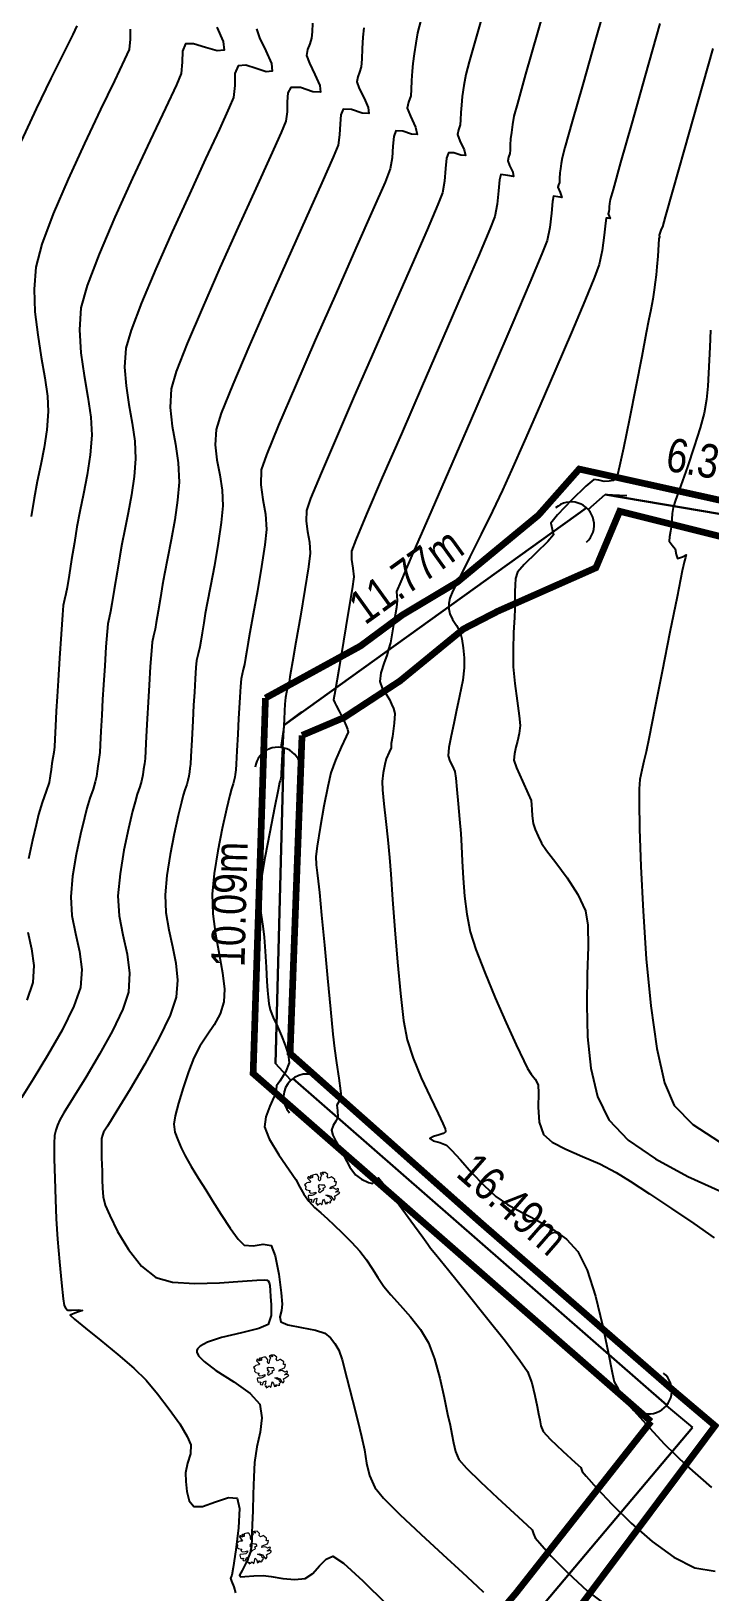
# Model space of a CAD drawing. Extents: x 360931 to 362237, y 7351473 to 7352200.
# Drawn here: x 361537.43 to 361557.65, y 7351788.91 to 7351835.4 of the extents above; entities that cross this region are included whole.
import ezdxf
from ezdxf.enums import TextEntityAlignment as Align

# ---------------------------------------------------------------- set-up
doc = ezdxf.new("R2010")
doc.units = 0
for name, color, linetype in [('A_Curvas Intermediarias', 37, 'Continuous'), ('A_Curvas Mestras', 32, 'Continuous'), ('PONTOS-Pontos - Água_U', 1, 'Continuous'), ('PS_IND_COMPRIMENTO', 7, 'Continuous')]:
    doc.layers.add(name, color=color, linetype=linetype)
doc.layers.add('LT-ARV', color=114, linetype='Continuous', lineweight=5)
doc.layers.add('TUBO_PE_80_NTS194_PN_12_5', color=5, linetype='Continuous', lineweight=30)
doc.styles.add('ROMANS', font='arial.ttf', dxfattribs={"height": 2})
picture_1 = doc.add_image_def('image1.tif', size_in_pixel=(23490, 20550))

# ---------------------------------------------------------------- blocks, each defined once
blk = doc.blocks.new('ARV-100')
at = {"layer": 'LT-ARV'}
for p, q in [((-0.12, 0.417), (-0.157, 0.379)), ((-0.095, 0.411), (-0.12, 0.417)), ((-0.088, 0.374), (-0.095, 0.411)), ((-0.051, 0.425), (-0.061, 0.391)), ((-0.027, 0.438), (-0.051, 0.425)), ((0.042, 0.412), (-0.027, 0.438)), ((0.051, 0.391), (0.042, 0.412)), ((-0.406, 0.053), (-0.419, 0.016)), ((-0.419, 0.016), (-0.397, 0.014)), ((-0.367, 0.076), (-0.406, 0.053)), ((-0.397, 0.014), (-0.385, 0.025)), ((-0.373, 0.148), (-0.388, 0.104)), ((-0.388, 0.104), (-0.379, 0.101)), ((-0.385, 0.025), (-0.377, -0.027)), ((-0.379, 0.101), (-0.364, 0.119)), ((-0.293, 0.125), (-0.373, 0.148)), ((-0.349, 0.097), (-0.367, 0.076)), ((-0.364, 0.119), (-0.349, 0.097)), ((-0.316, 0.244), (-0.332, 0.248)), ((-0.332, 0.248), (-0.326, 0.22)), ((-0.326, 0.22), (-0.265, 0.159)), ((-0.276, 0.254), (-0.316, 0.244)), ((-0.241, 0.129), (-0.293, 0.125)), ((-0.275, 0.342), (-0.288, 0.298)), ((-0.288, 0.298), (-0.276, 0.254)), ((-0.241, 0.314), (-0.275, 0.342)), ((-0.265, 0.159), (-0.241, 0.129)), ((-0.248, -0.014), (-0.191, 0.018)), ((-0.205, 0.337), (-0.241, 0.343)), ((-0.241, 0.343), (-0.241, 0.314)), ((-0.191, 0.018), (-0.213, -0.026)), ((-0.174, 0.3), (-0.205, 0.337)), ((-0.122, 0.249), (-0.174, 0.3)), ((-0.157, 0.379), (-0.113, 0.313)), ((-0.113, 0.313), (-0.122, 0.249)), ((-0.061, 0.391), (-0.088, 0.374)), ((-0.013, 0.126), (-0.047, 0.11)), ((-0.047, 0.11), (-0.037, 0.053)), ((-0.044, 0.008), (-0.046, -0.019)), ((-0.037, 0.053), (-0.044, 0.008)), ((-0.013, 0.266), (0.006, 0.32)), ((-0.01, 0.205), (-0.013, 0.266)), ((0.02, 0.095), (-0.013, 0.126)), ((0.024, 0.185), (-0.01, 0.205)), ((0.006, 0.32), (0.051, 0.391)), ((0.02, 0.049), (0.02, 0.095)), ((0.045, 0.048), (0.02, 0.049)), ((0.038, 0.242), (0.024, 0.185)), ((0.076, 0.313), (0.038, 0.242)), ((0.088, 0.064), (0.045, 0.048)), ((0.126, 0.322), (0.076, 0.313)), ((0.087, -0.037), (0.124, 0.002)), ((0.093, 0.035), (0.088, 0.064)), ((0.121, 0.049), (0.093, 0.035)), ((0.124, 0.002), (0.121, 0.049)), ((0.139, 0.283), (0.126, 0.322)), ((0.172, 0.319), (0.139, 0.283)), ((0.201, 0.341), (0.172, 0.319)), ((0.243, 0.354), (0.201, 0.341)), ((0.285, 0.316), (0.243, 0.354)), ((0.34, 0.317), (0.285, 0.316)), ((0.313, 0.168), (0.332, 0.205)), ((0.321, 0.134), (0.313, 0.168)), ((0.364, 0.148), (0.321, 0.134)), ((0.332, 0.205), (0.348, 0.237)), ((0.34, 0.279), (0.34, 0.317)), ((0.348, 0.237), (0.34, 0.279)), ((0.436, 0.157), (0.364, 0.148)), ((0.375, 0.045), (0.38, 0.058)), ((0.431, 0.01), (0.375, 0.045)), ((0.38, 0.058), (0.412, 0.069)), ((0.388, 0.096), (0.41, 0.118)), ((0.417, 0.094), (0.388, 0.096)), ((0.409, -0.054), (0.431, 0.01)), ((0.41, 0.118), (0.425, 0.116)), ((0.412, 0.069), (0.44, 0.035)), ((0.44, 0.074), (0.417, 0.094)), ((0.425, 0.116), (0.44, 0.109)), ((0.459, 0.123), (0.436, 0.157)), ((0.44, 0.109), (0.459, 0.123)), ((0.44, 0.035), (0.44, 0.074)), ((-0.397, -0.075), (-0.411, -0.101)), ((-0.411, -0.101), (-0.39, -0.14)), ((-0.283, -0.075), (-0.397, -0.075)), ((-0.39, -0.14), (-0.363, -0.151)), ((-0.377, -0.027), (-0.37, -0.043)), ((-0.37, -0.043), (-0.329, -0.031)), ((-0.363, -0.151), (-0.336, -0.156)), ((-0.338, -0.191), (-0.346, -0.254)), ((-0.346, -0.254), (-0.341, -0.293)), ((-0.341, -0.293), (-0.333, -0.317)), ((-0.336, -0.156), (-0.338, -0.191)), ((-0.333, -0.317), (-0.297, -0.297)), ((-0.329, -0.031), (-0.295, -0.048)), ((-0.297, -0.297), (-0.275, -0.241)), ((-0.295, -0.048), (-0.248, -0.014)), ((-0.213, -0.026), (-0.283, -0.075)), ((-0.275, -0.241), (-0.264, -0.234)), ((-0.264, -0.234), (-0.262, -0.278)), ((-0.262, -0.278), (-0.262, -0.327)), ((-0.262, -0.327), (-0.24, -0.346)), ((-0.24, -0.346), (-0.22, -0.334)), ((-0.22, -0.334), (-0.213, -0.279)), ((-0.213, -0.279), (-0.187, -0.269)), ((-0.187, -0.269), (-0.141, -0.244)), ((-0.141, -0.244), (-0.112, -0.166)), ((-0.086, -0.196), (-0.117, -0.339)), ((-0.117, -0.339), (-0.093, -0.375)), ((-0.112, -0.166), (-0.086, -0.196)), ((-0.093, -0.375), (-0.063, -0.405)), ((-0.063, -0.405), (-0.033, -0.359)), ((-0.046, -0.019), (0.001, -0.029)), ((-0.033, -0.359), (-0.015, -0.377)), ((-0.015, -0.377), (0.016, -0.404)), ((0.001, -0.029), (-0.012, -0.09)), ((-0.012, -0.09), (0.042, -0.096)), ((0.016, -0.404), (0.119, -0.368)), ((0.042, -0.096), (0.067, -0.059)), ((0.067, -0.059), (0.087, -0.037)), ((0.119, -0.368), (0.122, -0.356)), ((0.122, -0.356), (0.131, -0.289)), ((0.131, -0.289), (0.183, -0.283)), ((0.183, -0.283), (0.217, -0.324)), ((0.199, -0.063), (0.213, -0.052)), ((0.226, -0.096), (0.199, -0.063)), ((0.213, -0.052), (0.251, -0.059)), ((0.217, -0.324), (0.299, -0.299)), ((0.266, -0.126), (0.226, -0.096)), ((0.251, -0.059), (0.292, -0.093)), ((0.292, -0.176), (0.266, -0.126)), ((0.287, -0.249), (0.303, -0.221)), ((0.328, -0.229), (0.287, -0.249)), ((0.292, -0.093), (0.377, -0.095)), ((0.324, -0.176), (0.292, -0.176)), ((0.299, -0.299), (0.343, -0.23)), ((0.303, -0.221), (0.338, -0.22)), ((0.36, -0.182), (0.324, -0.176)), ((0.343, -0.23), (0.328, -0.229)), ((0.338, -0.22), (0.355, -0.206)), ((0.355, -0.206), (0.36, -0.182)), ((0.377, -0.095), (0.409, -0.054))]:
    blk.add_line(p, q, dxfattribs=at)
blk = doc.blocks.new('*U1060')
for p in [(-0.2024, 0), (0, -0.2024)]:
    blk.add_line(p, (0, 0))
blk.add_arc((-0.3399, 0.0002), 0.1375, 269.90938, 89.90938)
blk = doc.blocks.new('*U1061')
for p, q in [((-0.135, 0), (0, 0)), ((0, 0), (0.0919, -0.0919))]:
    blk.add_line(p, q)
blk.add_arc((-0.2725, -0.0002), 0.1375, 270.09062, 90.09062)
blk = doc.blocks.new('*U1062')
for p, q in [((-0.135, 0), (0, 0)), ((0, 0), (0.0919, -0.0919))]:
    blk.add_line(p, q)
blk.add_arc((-0.2725, -0.0002), 0.1375, 270.09062, 90.09062)
blk = doc.blocks.new('*U1234')
for p, q in [((-0.135, 0), (0, 0)), ((0, 0), (0.0919, -0.0919))]:
    blk.add_line(p, q)
blk.add_arc((-0.2725, -0.0002), 0.1375, 270.09062, 90.09062)

msp = doc.modelspace()

# ---------------------------------------------------------------- linework, layer by layer
at = {"color": 0, "const_width": 0.2}
for points in [[(361583.302, 7351883.489), (361584.664, 7351881.507), (361583.004, 7351880.349), (361579.594, 7351875.729), (361579.536, 7351871.311), (361579.139, 7351866.51), (361578.24, 7351863.838), (361575.799, 7351859.668), (361572.793, 7351854.085), (361571.262, 7351852.051), (361569.164, 7351847.711), (361566.491, 7351841.721), (361563.595, 7351836.128), (361561.743, 7351829.974), (361561.309, 7351825.565), (361560.16, 7351820.935), (361553.761, 7351822.352), (361552.546, 7351820.979), (361550.127, 7351818.983), (361548.49, 7351818.005), (361547.241, 7351817.08), (361544.411, 7351815.531)], [(361556.604, 7351794.872), (361557.809, 7351793.852), (361549.666, 7351782.966), (361539.023, 7351771.445), (361529.286, 7351767.979), (361519.1, 7351770.126), (361511.497, 7351763.389), (361510.073, 7351761.671), (361507.671, 7351761.026), (361501.36, 7351763.093), (361500.898, 7351762.188), (361521.024, 7351751.265), (361541.688, 7351746.488), (361579.439, 7351744.25), (361587.794, 7351725.479), (361608.852, 7351739.389), (361632.208, 7351752.383), (361650.459, 7351795.374), (361692.77, 7351833.923)], [(361602.219, 7351818.83), (361599.001, 7351818.058), (361594.908, 7351818.393), (361593.183, 7351819.036), (361591.613, 7351820.734), (361582.549, 7351823.487), (361577.143, 7351824.774), (361571.503, 7351825.521), (361563.083, 7351827.399), (361561.253, 7351819.52), (361554.967, 7351821.095), (361554.258, 7351819.411), (361551.333, 7351818.116), (361550.308, 7351817.586), (361548.421, 7351816.041), (361546.754, 7351814.95), (361545.501, 7351814.419)], [(361544.411, 7351815.531), (361544.044, 7351804.348), (361555.901, 7351793.979)], [(361545.501, 7351814.419), (361545.145, 7351804.944), (361550.829, 7351799.897), (361556.604, 7351794.872)], [(361491.89, 7351761.539), (361497.785, 7351759.837), (361500.808, 7351765.911), (361502.546, 7351765.666), (361503.497, 7351765.065), (361504.584, 7351764.075), (361507.049, 7351763.125), (361508.779, 7351762.893), (361510.526, 7351763.746), (361518.857, 7351771.42), (361523.958, 7351770.272), (361528.932, 7351769.253), (361534.415, 7351770.655), (361538.369, 7351772.312), (361543.087, 7351777.793), (361547.87, 7351784.123), (361551.886, 7351788.881), (361555.901, 7351793.979)]]:
    msp.add_lwpolyline(points, dxfattribs=at)
at = {"layer": 'A_Curvas Intermediarias', "flags": 128}
for points, elevation in [([(361551.047, 7351836.478), (361550.717, 7351835.318), (361550.482, 7351834.485), (361550.38, 7351834.108), (361550.321, 7351833.775), (361550.278, 7351833.453), (361550.25, 7351833.195), (361550.235, 7351832.973), (361550.227, 7351832.758), (361550.216, 7351832.609), (361550.167, 7351832.462), (361550.132, 7351832.318), (361550.208, 7351832.13), (361550.333, 7351831.866), (361550.368, 7351831.694), (361550.234, 7351831.701), (361550.027, 7351831.772), (361549.864, 7351831.776), (361549.809, 7351831.615), (361549.781, 7351831.304), (361549.75, 7351830.93), (361549.688, 7351830.581), (361549.548, 7351830.229), (361549.228, 7351829.482), (361548.774, 7351828.439), (361548.23, 7351827.199), (361547.642, 7351825.859), (361547.055, 7351824.519), (361546.516, 7351823.276), (361546.068, 7351822.23), (361545.758, 7351821.478), (361545.63, 7351821.118), (361545.62, 7351820.8), (361545.665, 7351820.488), (361545.72, 7351820.174), (361545.74, 7351819.847), (361545.693, 7351819.439), (361545.588, 7351818.763), (361545.455, 7351817.967), (361545.321, 7351817.198), (361545.216, 7351816.605), (361545.168, 7351816.335), (361545.142, 7351816.167), (361545.113, 7351816), (361545.081, 7351815.862), (361545.041, 7351815.705), (361545.01, 7351815.552), (361544.992, 7351815.351), (361544.983, 7351815.149), (361544.969, 7351814.893), (361544.943, 7351814.408), (361544.914, 7351813.856), (361544.894, 7351813.479), (361544.884, 7351813.288), (361544.88, 7351813.225), (361544.88, 7351813.216), (361544.879, 7351813.21), (361544.875, 7351813.184), (361544.873, 7351813.166), (361544.864, 7351813.109), (361544.849, 7351813.064), (361544.833, 7351813.014), (361544.789, 7351812.798), (361544.68, 7351812.257), (361544.539, 7351811.534), (361544.396, 7351810.774), (361544.284, 7351810.119), (361544.234, 7351809.715), (361544.244, 7351809.38), (361544.284, 7351809.06), (361544.335, 7351808.74), (361544.376, 7351808.403), (361544.404, 7351807.988), (361544.428, 7351807.516), (361544.45, 7351807.091), (361544.468, 7351806.822), (361544.488, 7351806.624), (361544.512, 7351806.434), (361544.555, 7351806.241), (361544.645, 7351806.013), (361544.772, 7351805.745), (361544.889, 7351805.464), (361544.997, 7351805.191), (361545.089, 7351804.924), (361545.113, 7351804.665), (361545.007, 7351804.382), (361544.838, 7351804.117), (361544.743, 7351803.976), (361544.734, 7351803.873), (361544.727, 7351803.768), (361544.664, 7351803.639), (361544.537, 7351803.374), (361544.419, 7351803.052), (361544.381, 7351802.756), (361544.522, 7351802.398), (361544.809, 7351801.928), (361545.114, 7351801.479), (361545.312, 7351801.186), (361545.436, 7351800.963), (361545.555, 7351800.75), (361545.699, 7351800.543), (361545.874, 7351800.358), (361546.062, 7351800.194), (361546.257, 7351800.02), (361546.45, 7351799.837), (361546.706, 7351799.595), (361546.98, 7351799.323), (361547.225, 7351799.052), (361547.421, 7351798.794), (361547.592, 7351798.535), (361547.759, 7351798.272), (361547.943, 7351798.003), (361548.152, 7351797.753), (361548.429, 7351797.446), (361548.734, 7351797.096), (361549.027, 7351796.716), (361549.267, 7351796.32), (361549.452, 7351795.844), (361549.61, 7351795.274), (361549.74, 7351794.698), (361549.84, 7351794.201), (361549.912, 7351793.871), (361549.968, 7351793.602), (361550.012, 7351793.341), (361550.073, 7351793.09), (361550.178, 7351792.85), (361550.4, 7351792.59), (361550.816, 7351792.18), (361551.323, 7351791.705), (361551.818, 7351791.251), (361552.198, 7351790.905), (361552.359, 7351790.752), (361552.403, 7351790.634), (361552.447, 7351790.517), (361552.586, 7351790.352), (361552.928, 7351789.971), (361553.417, 7351789.467), (361553.997, 7351788.935), (361554.614, 7351788.467)], 84), ([(361554.659, 7351836.606), (361554.246, 7351835.149), (361553.866, 7351833.811), (361553.552, 7351832.702), (361553.336, 7351831.935), (361553.25, 7351831.623), (361553.22, 7351831.457), (361553.199, 7351831.296), (361553.186, 7351831.176), (361553.176, 7351831.008), (361553.169, 7351830.888), (361553.147, 7351830.817), (361553.128, 7351830.745), (361553.194, 7351830.594), (361553.244, 7351830.439), (361553.126, 7351830.46), (361552.996, 7351830.48), (361552.968, 7351830.325), (361552.933, 7351829.979), (361552.881, 7351829.553), (361552.802, 7351829.16), (361552.646, 7351828.759), (361552.288, 7351827.905), (361551.78, 7351826.715), (361551.172, 7351825.304), (361550.517, 7351823.788), (361549.865, 7351822.284), (361549.268, 7351820.907), (361548.777, 7351819.774), (361548.443, 7351819), (361548.318, 7351818.702), (361548.326, 7351818.572), (361548.341, 7351818.439), (361548.312, 7351818.229), (361548.248, 7351817.828), (361548.179, 7351817.415), (361548.134, 7351817.171), (361548.082, 7351816.985), (361548.025, 7351816.801), (361547.95, 7351816.586), (361547.854, 7351816.287), (361547.819, 7351816.027), (361547.89, 7351815.83), (361548.009, 7351815.647), (361548.107, 7351815.489), (361548.172, 7351815.351), (361548.229, 7351815.216), (361548.263, 7351815.072), (361548.245, 7351814.778), (361548.193, 7351814.387), (361548.162, 7351814.181), (361548.159, 7351814.112), (361548.154, 7351814.043), (361548.095, 7351813.921), (361548.013, 7351813.724), (361547.968, 7351813.55), (361547.92, 7351813.302), (361547.891, 7351813.044), (361547.903, 7351812.793), (361547.941, 7351812.375), (361547.995, 7351811.857), (361548.054, 7351811.305), (361548.107, 7351810.785), (361548.147, 7351810.284), (361548.201, 7351809.533), (361548.267, 7351808.626), (361548.344, 7351807.659), (361548.432, 7351806.727), (361548.528, 7351805.926), (361548.633, 7351805.349), (361548.81, 7351804.805), (361549.053, 7351804.22), (361549.318, 7351803.651), (361549.558, 7351803.157), (361549.701, 7351802.853), (361549.763, 7351802.698), (361549.779, 7351802.636), (361549.777, 7351802.619), (361549.763, 7351802.596), (361549.71, 7351802.558), (361549.592, 7351802.515), (361549.421, 7351802.471), (361549.312, 7351802.408), (361549.406, 7351802.345), (361549.608, 7351802.293), (361549.802, 7351802.216), (361549.958, 7351802.063), (361550.221, 7351801.771), (361550.553, 7351801.401), (361550.918, 7351801.017), (361551.278, 7351800.682), (361551.62, 7351800.448), (361552.041, 7351800.219), (361552.501, 7351799.98), (361552.962, 7351799.714), (361553.382, 7351799.407), (361553.722, 7351799.044), (361553.998, 7351798.489), (361554.245, 7351797.712), (361554.457, 7351796.852), (361554.626, 7351796.047), (361554.745, 7351795.436), (361554.805, 7351795.158), (361554.919, 7351794.954), (361555.018, 7351794.81), (361555.107, 7351794.695), (361555.17, 7351794.616), (361555.187, 7351794.552), (361555.217, 7351794.512), (361555.252, 7351794.47), (361555.387, 7351794.31), (361555.753, 7351793.897), (361556.297, 7351793.319), (361556.966, 7351792.661), (361557.707, 7351792.013)], 86), ([(361538.788, 7351835.557), (361538.668, 7351835.293), (361538.394, 7351834.744), (361538.014, 7351833.982), (361537.577, 7351833.083), (361537.131, 7351832.119)], 77), ([(361542.963, 7351835.512), (361543.151, 7351835.087), (361543.178, 7351834.83), (361542.969, 7351834.81), (361542.623, 7351834.912), (361542.268, 7351835.02), (361542.032, 7351835.016), (361541.938, 7351834.797), (361541.934, 7351834.469), (361541.903, 7351834.135), (361541.758, 7351833.802), (361541.428, 7351833.1), (361540.973, 7351832.137), (361540.453, 7351831.019), (361539.926, 7351829.855), (361539.454, 7351828.752), (361539.095, 7351827.817), (361538.91, 7351827.158), (361538.865, 7351826.495), (361538.911, 7351825.816), (361539.009, 7351825.142), (361539.123, 7351824.494), (361539.211, 7351823.895), (361539.237, 7351823.365), (361539.188, 7351822.773), (361539.098, 7351822.183), (361538.988, 7351821.616), (361538.879, 7351821.091), (361538.792, 7351820.628), (361538.716, 7351820.161), (361538.634, 7351819.657), (361538.558, 7351819.187), (361538.498, 7351818.823), (361538.466, 7351818.636), (361538.423, 7351818.462), (361538.386, 7351818.287), (361538.362, 7351818.008), (361538.322, 7351817.432), (361538.274, 7351816.723), (361538.23, 7351816.049), (361538.2, 7351815.575), (361538.177, 7351815.141), (361538.155, 7351814.692), (361538.136, 7351814.309), (361538.121, 7351814.076), (361538.1, 7351813.909), (361538.076, 7351813.749), (361538.049, 7351813.583), (361538.025, 7351813.401), (361537.999, 7351813.21), (361537.961, 7351813.013), (361537.879, 7351812.754), (361537.76, 7351812.417), (361537.652, 7351812.062), (361537.575, 7351811.758), (361537.466, 7351811.297), (361537.35, 7351810.742)], 79), ([(361540.378, 7351835.46), (361540.375, 7351835.156), (361540.345, 7351834.846), (361540.213, 7351834.548), (361539.911, 7351833.922), (361539.494, 7351833.059), (361539.015, 7351832.051), (361538.529, 7351830.987), (361538.089, 7351829.958), (361537.75, 7351829.054), (361537.566, 7351828.366), (361537.514, 7351827.714), (361537.543, 7351827.033), (361537.624, 7351826.348), (361537.731, 7351825.684), (361537.837, 7351825.066), (361537.915, 7351824.519), (361537.937, 7351824.068), (361537.893, 7351823.525), (361537.813, 7351822.999), (361537.713, 7351822.487), (361537.609, 7351821.984), (361537.516, 7351821.487), (361537.427, 7351820.939)], 78), ([(361545.814, 7351835.64), (361545.804, 7351835.38), (361545.786, 7351835.191), (361545.732, 7351835.015), (361545.666, 7351834.848), (361545.639, 7351834.676), (361545.721, 7351834.446), (361545.887, 7351834.105), (361546.033, 7351833.775), (361546.054, 7351833.576), (361545.819, 7351833.588), (361545.453, 7351833.714), (361545.165, 7351833.72), (361545.079, 7351833.555), (361545.059, 7351833.296), (361545.056, 7351832.998), (361545.017, 7351832.714), (361544.879, 7351832.381), (361544.564, 7351831.678), (361544.121, 7351830.705), (361543.601, 7351829.561), (361543.055, 7351828.344), (361542.531, 7351827.155), (361542.08, 7351826.092), (361541.753, 7351825.254), (361541.598, 7351824.742), (361541.568, 7351824.182), (361541.627, 7351823.635), (361541.726, 7351823.089), (361541.813, 7351822.534), (361541.838, 7351821.957), (361541.794, 7351821.423), (361541.71, 7351820.835), (361541.605, 7351820.242), (361541.497, 7351819.692), (361541.403, 7351819.232), (361541.342, 7351818.911), (361541.28, 7351818.523), (361541.215, 7351818.121), (361541.159, 7351817.781), (361541.125, 7351817.581), (361541.078, 7351817.387), (361541.035, 7351817.193), (361541.013, 7351816.938), (361540.98, 7351816.469), (361540.945, 7351815.915), (361540.913, 7351815.404), (361540.886, 7351814.908), (361540.859, 7351814.386), (361540.838, 7351813.955), (361540.824, 7351813.732), (361540.804, 7351813.574), (361540.779, 7351813.416), (361540.756, 7351813.241), (361540.722, 7351813.051), (361540.67, 7351812.886), (361540.593, 7351812.67), (361540.524, 7351812.443), (361540.453, 7351812.163), (361540.332, 7351811.649), (361540.194, 7351810.995), (361540.077, 7351810.294), (361540.015, 7351809.639), (361540.052, 7351809.048), (361540.163, 7351808.473), (361540.287, 7351807.905), (361540.362, 7351807.339), (361540.326, 7351806.768), (361540.157, 7351806.263), (361539.851, 7351805.621), (361539.464, 7351804.918), (361539.056, 7351804.226), (361538.684, 7351803.621), (361538.407, 7351803.175), (361538.281, 7351802.965), (361538.216, 7351802.81), (361538.161, 7351802.658), (361538.124, 7351802.496), (361538.115, 7351802.257), (361538.117, 7351801.803), (361538.13, 7351801.22), (361538.15, 7351800.596), (361538.177, 7351800.017), (361538.219, 7351799.414), (361538.278, 7351798.738), (361538.338, 7351798.106), (361538.387, 7351797.634), (361538.411, 7351797.439), (361538.455, 7351797.362), (361538.511, 7351797.296), (361538.636, 7351797.296), (361538.844, 7351797.303), (361538.957, 7351797.285), (361538.782, 7351797.229), (361538.592, 7351797.152), (361538.716, 7351797.027), (361539.049, 7351796.756), (361539.509, 7351796.388), (361540.017, 7351795.975), (361540.491, 7351795.568), (361540.852, 7351795.216), (361541.199, 7351794.806), (361541.546, 7351794.35), (361541.855, 7351793.907), (361542.083, 7351793.533), (361542.191, 7351793.287), (361542.175, 7351793.015), (361542.084, 7351792.738), (361542.033, 7351792.451), (361542.042, 7351792.189), (361542.072, 7351791.891), (361542.142, 7351791.621), (361542.272, 7351791.445), (361542.539, 7351791.451), (361542.926, 7351791.59), (361543.311, 7351791.72), (361543.573, 7351791.7), (361543.64, 7351791.389), (361543.611, 7351790.812), (361543.533, 7351790.161), (361543.452, 7351789.627), (361543.414, 7351789.402), (361543.391, 7351789.355), (361543.37, 7351789.309), (361543.401, 7351789.228), (361543.464, 7351789.059), (361543.517, 7351788.88)], 81), ([(361547.343, 7351835.494), (361547.314, 7351835.214), (361547.293, 7351834.882), (361547.281, 7351834.561), (361547.263, 7351834.33), (361547.216, 7351834.18), (361547.16, 7351834.037), (361547.136, 7351833.89), (361547.207, 7351833.693), (361547.349, 7351833.401), (361547.474, 7351833.119), (361547.492, 7351832.949), (361547.291, 7351832.959), (361546.978, 7351833.067), (361546.731, 7351833.072), (361546.656, 7351832.908), (361546.633, 7351832.632), (361546.62, 7351832.309), (361546.574, 7351832.003), (361546.426, 7351831.642), (361546.088, 7351830.876), (361545.614, 7351829.818), (361545.058, 7351828.577), (361544.474, 7351827.265), (361543.916, 7351825.994), (361543.439, 7351824.875), (361543.096, 7351824.017), (361542.942, 7351823.534), (361542.917, 7351823.075), (361542.966, 7351822.627), (361543.047, 7351822.18), (361543.118, 7351821.726), (361543.139, 7351821.254), (361543.094, 7351820.761), (361543.003, 7351820.144), (361542.888, 7351819.484), (361542.772, 7351818.861), (361542.674, 7351818.356), (361542.618, 7351818.052), (361542.572, 7351817.767), (361542.525, 7351817.475), (361542.484, 7351817.222), (361542.454, 7351817.054), (361542.405, 7351816.85), (361542.36, 7351816.646), (361542.341, 7351816.443), (361542.318, 7351816.105), (361542.293, 7351815.705), (361542.27, 7351815.319), (361542.244, 7351814.853), (361542.214, 7351814.284), (361542.189, 7351813.792), (361542.176, 7351813.56), (361542.161, 7351813.446), (361542.143, 7351813.333), (361542.126, 7351813.208), (361542.103, 7351813.071), (361542.067, 7351812.96), (361542.011, 7351812.801), (361541.96, 7351812.633), (361541.909, 7351812.432), (361541.811, 7351812.029), (361541.69, 7351811.487), (361541.569, 7351810.87), (361541.472, 7351810.241), (361541.422, 7351809.664), (361541.447, 7351809.142), (361541.534, 7351808.631), (361541.646, 7351808.128), (361541.745, 7351807.629), (361541.792, 7351807.129), (361541.75, 7351806.624), (361541.569, 7351806.082), (361541.237, 7351805.387), (361540.82, 7351804.623), (361540.382, 7351803.877), (361539.987, 7351803.234), (361539.7, 7351802.779), (361539.586, 7351802.598), (361539.551, 7351802.506), (361539.524, 7351802.413), (361539.522, 7351802.22), (361539.529, 7351801.837), (361539.545, 7351801.44), (361539.55, 7351801.182), (361539.553, 7351800.927), (361539.574, 7351800.675), (361539.636, 7351800.427), (361539.769, 7351800.114), (361540.007, 7351799.639), (361540.33, 7351799.103), (361540.716, 7351798.611), (361541.144, 7351798.267), (361541.639, 7351798.13), (361542.31, 7351798.09), (361543.043, 7351798.111), (361543.723, 7351798.159), (361544.153, 7351798.191), (361544.37, 7351798.199), (361544.45, 7351798.193), (361544.468, 7351798.186), (361544.487, 7351798.167), (361544.517, 7351798.118), (361544.543, 7351798.027), (361544.556, 7351797.884), (361544.561, 7351797.701), (361544.58, 7351797.452), (361544.577, 7351797.133), (361544.488, 7351796.867), (361544.216, 7351796.748), (361543.696, 7351796.623), (361543.102, 7351796.481), (361542.686, 7351796.345), (361542.467, 7351796.228), (361542.386, 7351796.141), (361542.368, 7351796.094), (361542.368, 7351796.045), (361542.415, 7351795.939), (361542.583, 7351795.763), (361542.936, 7351795.504), (361543.47, 7351795.161), (361543.958, 7351794.815), (361544.239, 7351794.492), (361544.308, 7351794.094), (361544.256, 7351793.667), (361544.157, 7351793.221), (361544.088, 7351792.762), (361544.066, 7351792.327), (361544.047, 7351791.817), (361544.031, 7351791.315), (361544.018, 7351790.904), (361544.009, 7351790.668), (361544.005, 7351790.475), (361544, 7351790.29), (361543.97, 7351790.102), (361543.862, 7351789.837), (361543.715, 7351789.544), (361543.642, 7351789.404), (361543.68, 7351789.355), (361543.8, 7351789.364), (361544.064, 7351789.384), (361544.338, 7351789.393), (361544.585, 7351789.363), (361544.927, 7351789.306), (361545.288, 7351789.269), (361545.592, 7351789.299), (361545.822, 7351789.45), (361546.024, 7351789.677), (361546.216, 7351789.883), (361546.417, 7351789.968), (361546.734, 7351789.757), (361547.312, 7351789.234), (361548.013, 7351788.551)], 82), ([(361549.046, 7351835.728), (361548.945, 7351835.35), (361548.888, 7351835.039), (361548.842, 7351834.724), (361548.806, 7351834.437), (361548.782, 7351834.205), (361548.764, 7351833.928), (361548.755, 7351833.662), (361548.739, 7351833.47), (361548.676, 7351833.285), (361548.634, 7351833.104), (361548.729, 7351832.864), (361548.887, 7351832.535), (361548.93, 7351832.321), (361548.762, 7351832.33), (361548.503, 7351832.42), (361548.297, 7351832.424), (361548.232, 7351832.262), (361548.207, 7351831.968), (361548.185, 7351831.619), (361548.131, 7351831.292), (361547.974, 7351830.903), (361547.613, 7351830.074), (361547.107, 7351828.93), (361546.515, 7351827.593), (361545.894, 7351826.187), (361545.302, 7351824.834), (361544.798, 7351823.658), (361544.44, 7351822.781), (361544.286, 7351822.326), (361544.272, 7351821.881), (361544.335, 7351821.446), (361544.412, 7351821.007), (361544.439, 7351820.55), (361544.393, 7351820.1), (361544.296, 7351819.453), (361544.172, 7351818.725), (361544.046, 7351818.029), (361543.945, 7351817.481), (361543.893, 7351817.194), (361543.854, 7351816.949), (361543.817, 7351816.715), (361543.784, 7351816.527), (361543.75, 7351816.382), (361543.714, 7351816.244), (361543.685, 7351816.099), (361543.664, 7351815.875), (361543.645, 7351815.561), (361543.626, 7351815.234), (361543.609, 7351814.926), (361543.584, 7351814.458), (361543.558, 7351813.958), (361543.537, 7351813.558), (361543.528, 7351813.388), (361543.518, 7351813.319), (361543.508, 7351813.25), (361543.497, 7351813.172), (361543.483, 7351813.09), (361543.445, 7351812.977), (361543.397, 7351812.823), (361543.35, 7351812.641), (361543.249, 7351812.223), (361543.12, 7351811.646), (361542.989, 7351810.981), (361542.883, 7351810.305), (361542.828, 7351809.689), (361542.848, 7351809.107), (361542.927, 7351808.5), (361543.032, 7351807.902), (361543.131, 7351807.344), (361543.189, 7351806.86), (361543.175, 7351806.481), (361543.059, 7351806.125), (361542.88, 7351805.799), (361542.67, 7351805.486), (361542.459, 7351805.164), (361542.279, 7351804.814), (361542.118, 7351804.395), (361541.957, 7351803.924), (361541.816, 7351803.465), (361541.717, 7351803.082), (361541.68, 7351802.84), (361541.714, 7351802.598), (361541.796, 7351802.366), (361541.899, 7351802.133), (361542.019, 7351801.897), (361542.201, 7351801.578), (361542.416, 7351801.223), (361542.633, 7351800.877), (361542.838, 7351800.551), (361543.092, 7351800.146), (361543.359, 7351799.741), (361543.6, 7351799.412), (361543.778, 7351799.237), (361544.047, 7351799.211), (361544.345, 7351799.26), (361544.578, 7351799.218), (361544.7, 7351798.912), (361544.805, 7351798.365), (361544.88, 7351797.809), (361544.912, 7351797.478), (361544.886, 7351797.283), (361544.842, 7351797.094), (361544.865, 7351796.946), (361545.079, 7351796.861), (361545.482, 7351796.781), (361545.904, 7351796.701), (361546.176, 7351796.616), (361546.346, 7351796.477), (361546.482, 7351796.303), (361546.596, 7351796.107), (361546.693, 7351795.813), (361546.839, 7351795.268), (361547.005, 7351794.612), (361547.16, 7351793.986), (361547.275, 7351793.531), (361547.358, 7351793.131), (361547.423, 7351792.743), (361547.513, 7351792.369), (361547.67, 7351792.013), (361547.931, 7351791.7), (361548.419, 7351791.211), (361549.038, 7351790.625), (361549.692, 7351790.021), (361550.287, 7351789.478), (361550.725, 7351789.076), (361550.913, 7351788.893)], 83), ([(361556.167, 7351835.624), (361555.729, 7351834.074), (361555.326, 7351832.653), (361554.995, 7351831.482), (361554.77, 7351830.684), (361554.684, 7351830.381), (361554.666, 7351830.263), (361554.654, 7351830.166), (361554.649, 7351830.091), (361554.646, 7351830.028), (361554.626, 7351829.959), (361554.656, 7351829.886), (361554.682, 7351829.812), (361554.624, 7351829.822), (361554.563, 7351829.831), (361554.546, 7351829.679), (361554.508, 7351829.315), (361554.447, 7351828.864), (361554.36, 7351828.449), (361554.219, 7351828.071), (361553.927, 7351827.36), (361553.527, 7351826.417), (361553.065, 7351825.341), (361552.585, 7351824.233), (361552.13, 7351823.193), (361551.745, 7351822.323), (361551.475, 7351821.722), (361551.177, 7351821.094), (361550.841, 7351820.41), (361550.505, 7351819.741), (361550.211, 7351819.154), (361549.997, 7351818.72), (361549.905, 7351818.507), (361549.878, 7351818.349), (361549.876, 7351818.192), (361549.902, 7351818.036), (361549.985, 7351817.872), (361550.109, 7351817.692), (361550.209, 7351817.496), (361550.259, 7351817.296), (361550.302, 7351817.028), (361550.329, 7351816.728), (361550.334, 7351816.432), (361550.288, 7351816.063), (361550.196, 7351815.59), (361550.094, 7351815.124), (361550.021, 7351814.772), (361549.946, 7351814.407), (361549.875, 7351814.056), (361549.855, 7351813.805), (361549.905, 7351813.647), (361549.987, 7351813.499), (361550.053, 7351813.34), (361550.082, 7351813.145), (361550.115, 7351812.806), (361550.152, 7351812.38), (361550.19, 7351811.924), (361550.229, 7351811.498), (361550.254, 7351811.123), (361550.274, 7351810.671), (361550.299, 7351810.164), (361550.341, 7351809.629), (361550.408, 7351809.089), (361550.512, 7351808.57), (361550.681, 7351808.038), (361550.944, 7351807.354), (361551.26, 7351806.601), (361551.587, 7351805.857), (361551.884, 7351805.204), (361552.109, 7351804.722), (361552.22, 7351804.492), (361552.329, 7351804.33), (361552.444, 7351804.18), (361552.534, 7351804.013), (361552.55, 7351803.756), (361552.542, 7351803.345), (361552.571, 7351802.897), (361552.699, 7351802.528), (361552.954, 7351802.305), (361553.362, 7351802.093), (361553.858, 7351801.879), (361554.38, 7351801.652), (361554.864, 7351801.401), (361555.284, 7351801.138), (361555.859, 7351800.764), (361556.515, 7351800.327), (361557.18, 7351799.875), (361557.78, 7351799.455)], 87), ([(361557.741, 7351834.88), (361557.296, 7351833.304), (361556.888, 7351831.859), (361556.552, 7351830.671), (361556.324, 7351829.865), (361556.24, 7351829.567), (361556.201, 7351829.499), (361556.173, 7351829.41), (361556.147, 7351829.323), (361556.156, 7351829.268), (361556.137, 7351829.211), (361556.125, 7351829.046), (361556.1, 7351828.698), (361556.073, 7351828.374), (361556.052, 7351828.143), (361556.028, 7351827.922), (361555.998, 7351827.692), (361555.953, 7351827.418), (361555.894, 7351827.099), (361555.83, 7351826.768), (361555.76, 7351826.409), (361555.624, 7351825.707), (361555.446, 7351824.806), (361555.255, 7351823.848), (361555.076, 7351822.977), (361554.96, 7351822.439), (361554.897, 7351822.176), (361554.87, 7351822.085), (361554.862, 7351822.068), (361554.837, 7351822.047), (361554.773, 7351822.015), (361554.658, 7351821.991), (361554.509, 7351821.981), (361554.345, 7351822.02), (361554.193, 7351822.039), (361553.958, 7351821.839), (361553.531, 7351821.421), (361553.114, 7351820.987), (361552.915, 7351820.742), (361552.953, 7351820.566), (361552.992, 7351820.389), (361552.823, 7351820.194), (361552.476, 7351819.86), (361552.118, 7351819.512), (361551.918, 7351819.28), (361551.864, 7351819.094), (361551.849, 7351818.897), (361551.843, 7351818.706), (361551.838, 7351818.531), (361551.841, 7351818.363), (361551.842, 7351818.187), (361551.83, 7351817.926), (361551.807, 7351817.486), (361551.79, 7351816.966), (361551.794, 7351816.465), (361551.839, 7351815.968), (361551.91, 7351815.45), (361551.974, 7351815.003), (361551.999, 7351814.718), (361551.969, 7351814.475), (361551.917, 7351814.242), (361551.876, 7351814.064), (361551.828, 7351813.872), (361551.81, 7351813.684), (361551.895, 7351813.45), (361552.066, 7351813.058), (361552.239, 7351812.677), (361552.325, 7351812.476), (361552.342, 7351812.345), (361552.35, 7351812.211), (361552.36, 7351812.026), (361552.391, 7351811.79), (361552.447, 7351811.618), (361552.534, 7351811.412), (361552.637, 7351811.204), (361552.787, 7351810.993), (361553.064, 7351810.634), (361553.398, 7351810.179), (361553.718, 7351809.681), (361553.952, 7351809.19), (361554.017, 7351808.764), (361554.023, 7351808.115), (361554.002, 7351807.303), (361553.988, 7351806.39), (361554.012, 7351805.438), (361554.108, 7351804.509), (361554.308, 7351803.663), (361554.645, 7351802.962), (361555.217, 7351802.365), (361556.035, 7351801.8), (361556.998, 7351801.28), (361558.009, 7351800.821)], 88), ([(361557.676, 7351826.486), (361557.652, 7351825.985), (361557.632, 7351825.598), (361557.616, 7351825.21), (361557.591, 7351824.818), (361557.55, 7351824.42), (361557.483, 7351824.015), (361557.369, 7351823.582), (361557.19, 7351823.022), (361556.983, 7351822.421), (361556.785, 7351821.861), (361556.631, 7351821.427), (361556.559, 7351821.204), (361556.534, 7351821.027), (361556.523, 7351820.855), (361556.509, 7351820.685), (361556.479, 7351820.504), (361556.448, 7351820.33), (361556.446, 7351820.208), (361556.529, 7351820.09), (361556.625, 7351819.974), (361556.655, 7351819.811), (361556.693, 7351819.691), (361556.834, 7351819.742), (361556.949, 7351819.802), (361556.93, 7351819.721), (361556.894, 7351819.623), (361556.832, 7351819.317), (361556.678, 7351818.547), (361556.466, 7351817.491), (361556.232, 7351816.324), (361556.012, 7351815.225), (361555.841, 7351814.368), (361555.754, 7351813.931), (361555.691, 7351813.647), (361555.625, 7351813.378), (361555.571, 7351813.108), (361555.543, 7351812.823), (361555.544, 7351812.441), (361555.56, 7351811.633), (361555.598, 7351810.509), (361555.663, 7351809.183), (361555.761, 7351807.764), (361555.897, 7351806.365), (361556.077, 7351805.096), (361556.307, 7351804.07), (361556.592, 7351803.397), (361557.15, 7351802.828), (361557.94, 7351802.309)], 89), ([(361537.333, 7351808.559), (361537.443, 7351808.059), (361537.509, 7351807.559), (361537.477, 7351807.055), (361537.296, 7351806.536)], 79)]:
    msp.add_lwpolyline(points, dxfattribs=dict(at, elevation=elevation))
at = {"layer": 'A_Curvas Mestras', "flags": 128}
for points, elevation in [([(361552.931, 7351836.812), (361552.517, 7351835.357), (361552.165, 7351834.12), (361551.918, 7351833.243), (361551.815, 7351832.866), (361551.771, 7351832.618), (361551.739, 7351832.377), (361551.718, 7351832.185), (361551.706, 7351832.015), (361551.7, 7351831.852), (361551.693, 7351831.749), (361551.657, 7351831.64), (361551.63, 7351831.531), (361551.686, 7351831.4), (361551.78, 7351831.199), (361551.806, 7351831.067), (361551.631, 7351831.099), (361551.43, 7351831.128), (361551.386, 7351830.968), (361551.355, 7351830.64), (361551.315, 7351830.241), (361551.245, 7351829.871), (361551.097, 7351829.494), (361550.758, 7351828.694), (361550.277, 7351827.579), (361549.701, 7351826.254), (361549.08, 7351824.827), (361548.461, 7351823.406), (361547.892, 7351822.096), (361547.423, 7351821.005), (361547.101, 7351820.241), (361546.974, 7351819.91), (361546.975, 7351819.655), (361547.018, 7351819.404), (361547.04, 7351819.143), (361546.992, 7351818.78), (361546.88, 7351818.08), (361546.736, 7351817.221), (361546.594, 7351816.382), (361546.485, 7351815.741), (361546.443, 7351815.476), (361546.477, 7351815.39), (361546.519, 7351815.305), (361546.603, 7351815.137), (361546.743, 7351814.858), (361546.82, 7351814.705), (361546.837, 7351814.655), (361546.853, 7351814.606), (361546.88, 7351814.511), (361546.818, 7351814.381), (361546.672, 7351814.071), (361546.5, 7351813.679), (361546.363, 7351813.305), (361546.267, 7351812.9), (361546.151, 7351812.309), (361546.039, 7351811.67), (361545.953, 7351811.123), (361545.915, 7351810.806), (361545.923, 7351810.559), (361545.954, 7351810.321), (361545.985, 7351810.072), (361546.017, 7351809.741), (361546.081, 7351809.061), (361546.166, 7351808.165), (361546.26, 7351807.187), (361546.35, 7351806.26), (361546.423, 7351805.518), (361546.467, 7351805.094), (361546.527, 7351804.661), (361546.597, 7351804.207), (361546.652, 7351803.834), (361546.669, 7351803.647), (361546.603, 7351803.525), (361546.535, 7351803.402), (361546.556, 7351803.241), (361546.572, 7351803.048), (361546.512, 7351802.925), (361546.424, 7351802.795), (361546.378, 7351802.659), (361546.418, 7351802.505), (361546.513, 7351802.331), (361546.616, 7351802.151), (361546.748, 7351801.889), (361546.925, 7351801.56), (361547.09, 7351801.326), (361547.274, 7351801.199), (361547.478, 7351801.104), (361547.602, 7351801.071), (361547.696, 7351801.16), (361547.782, 7351801.239), (361547.95, 7351801.033), (361548.314, 7351800.545), (361548.741, 7351799.962), (361549.097, 7351799.471), (361549.251, 7351799.258), (361549.291, 7351799.2), (361549.331, 7351799.141), (361549.484, 7351798.954), (361549.874, 7351798.476), (361550.409, 7351797.816), (361551.001, 7351797.078), (361551.56, 7351796.37), (361551.996, 7351795.798), (361552.218, 7351795.468), (361552.348, 7351795.127), (361552.441, 7351794.758), (361552.506, 7351794.429), (361552.55, 7351794.211), (361552.586, 7351794.028), (361552.62, 7351793.853), (361552.686, 7351793.687), (361552.899, 7351793.454), (361553.277, 7351793.095), (361553.64, 7351792.763), (361553.805, 7351792.611), (361553.828, 7351792.55), (361553.85, 7351792.49), (361553.967, 7351792.353), (361554.278, 7351792.002), (361554.74, 7351791.51), (361555.308, 7351790.953), (361555.938, 7351790.404), (361556.585, 7351789.936), (361557.204, 7351789.624), (361557.808, 7351789.521)], 85), ([(361544.141, 7351835.462), (361544.235, 7351835.198), (361544.425, 7351834.809), (361544.592, 7351834.431), (361544.616, 7351834.203), (361544.435, 7351834.189), (361544.136, 7351834.285), (361543.822, 7351834.382), (361543.598, 7351834.368), (361543.497, 7351834.133), (361543.494, 7351833.782), (361543.46, 7351833.425), (361543.332, 7351833.12), (361543.039, 7351832.48), (361542.628, 7351831.593), (361542.145, 7351830.544), (361541.635, 7351829.423), (361541.145, 7351828.315), (361540.721, 7351827.309), (361540.409, 7351826.491), (361540.254, 7351825.95), (361540.215, 7351825.388), (361540.256, 7351824.827), (361540.343, 7351824.271), (361540.441, 7351823.723), (361540.518, 7351823.185), (361540.538, 7351822.661), (361540.496, 7351822.129), (361540.42, 7351821.584), (361540.324, 7351821.049), (361540.223, 7351820.552), (361540.133, 7351820.117), (361540.067, 7351819.769), (361539.988, 7351819.279), (361539.905, 7351818.767), (361539.835, 7351818.34), (361539.795, 7351818.108), (361539.751, 7351817.925), (361539.711, 7351817.74), (361539.69, 7351817.509), (361539.658, 7351817.053), (361539.62, 7351816.487), (361539.584, 7351815.927), (361539.557, 7351815.49), (361539.531, 7351815.025), (361539.507, 7351814.54), (361539.487, 7351814.133), (361539.473, 7351813.904), (361539.446, 7351813.701), (361539.414, 7351813.499), (361539.394, 7351813.351), (361539.373, 7351813.194), (361539.341, 7351813.032), (361539.274, 7351812.82), (361539.177, 7351812.544), (361539.088, 7351812.253), (361539.014, 7351811.96), (361538.899, 7351811.473), (361538.772, 7351810.868), (361538.665, 7351810.223), (361538.609, 7351809.613), (361538.643, 7351809.057), (361538.748, 7351808.516), (361538.865, 7351807.982), (361538.935, 7351807.449), (361538.901, 7351806.911), (361538.705, 7351806.35), (361538.349, 7351805.638), (361537.915, 7351804.879), (361537.486, 7351804.173), (361537.146, 7351803.624)], 80)]:
    msp.add_lwpolyline(points, dxfattribs=dict(at, elevation=elevation))
at = {"layer": 'TUBO_PE_80_NTS194_PN_12_5', "linetype": 'Continuous'}
for points in [[(361554.53, 7351821.599), (361560.799, 7351820.533)], [(361544.974, 7351814.729), (361553.975, 7351821.2)], [(361544.713, 7351804.644), (361544.956, 7351814.045)], [(361556.369, 7351794.467), (361545.227, 7351804.195)], [(361557.132, 7351793.8), (361540.08, 7351773.561)]]:
    msp.add_lwpolyline(points, dxfattribs=at)

# ---------------------------------------------------------------- block references
at = {"layer": 'LT-ARV', "xscale": 1.159022677334659, "yscale": 1.159022677334659, "zscale": 5.795113386673303, "rotation": 124.2815682790178}
for p in [(361546.103, 7351800.914, 84.254), (361544.582, 7351795.474, 82.586), (361544.069, 7351790.227, 82.178)]:
    msp.add_blockref('ARV-100', p, dxfattribs=at)
at = {"layer": 'PONTOS-Pontos - Água_U', "xscale": 5, "yscale": 5, "zscale": 5}
for name, p, rotation in [('*U1234', (361554.53, 7351821.599), 42.07157855885062), ('*U1062', (361544.974, 7351814.729), 82.11008379882477), ('*U1061', (361544.713, 7351804.644), 132.6475064953281), ('*U1060', (361557.132, 7351793.8), 319.9353600188469)]:
    msp.add_blockref(name, p, dxfattribs=dict(at, rotation=rotation))

# ---------------------------------------------------------------- texts
at = {"layer": 'PS_IND_COMPRIMENTO', "style": 'ROMANS', "width": 0.8}
for s, rotation, p in [('6.36m', 350.3468, (361557.916, 7351822.545)), ('11.77m', 35.7132, (361548.599, 7351819.182)), ('10.09m', 88.5166, (361543.335, 7351809.384)), ('16.49m', 318.874, (361551.785, 7351800.461))]:
    msp.add_text(s, height=1, rotation=rotation, dxfattribs=at).set_placement(p, align=Align.MIDDLE_CENTER)

# ---------------------------------------------------------------- pictures from other files: only their frames are drawn
at = {"lineweight": 30}
image = msp.add_image(picture_1, insert=(361177.259, 7351517.423, -3.228), size_in_units=(579.285, 506.782), dxfattribs=dict(at, fade=58))
image.dxf.flags = 15

doc.saveas('drawing.dxf')
